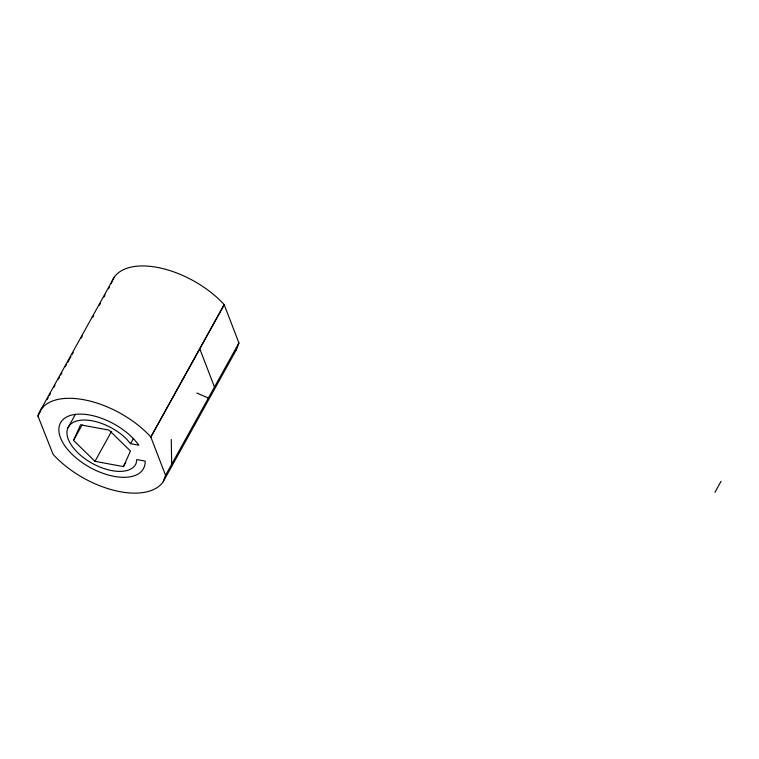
<?xml version="1.0" encoding="UTF-8"?>
<svg xmlns="http://www.w3.org/2000/svg" width="759" height="759" viewBox="0 0 759 759"><rect width="100%" height="100%" fill="white"/><g stroke="black" fill="none" stroke-linecap="round" stroke-linejoin="round"><path stroke-width="1.14" d="M40.796 410.913L37.95 416.046L53.092 454.366A71.071 37.238 29 0 0 114.324 490.428A71.071 37.238 29 0 0 163.213 481.718L165.557 475.295L238.924 342.926L224.171 304.596A71.071 37.238 29 0 0 157.122 267.358A71.071 37.238 29 0 0 111.317 283.686M163.213 481.718L236.58 349.349L238.924 342.926M73.528 440.419L80.549 424.812L109.021 430.116L130.472 451.017L123.451 466.614L94.979 461.32L73.528 440.419L82.124 424.907M40.872 409.594L114.239 277.234M42.504 407.839L43.633 405.79M47.049 399.632L48.187 397.574M49.326 395.524L50.464 393.475M53.88 387.318L55.009 385.268M58.424 379.111L59.563 377.052M60.701 375.003L61.84 372.954M65.246 366.796L66.384 364.747M67.523 362.688L70.938 356.54M72.077 354.481L73.215 352.432M81.175 338.068L82.314 336.019M92.551 317.547L93.689 315.497M99.372 305.232L100.511 303.183M103.926 297.025L105.065 294.976M108.48 288.818L109.609 286.76M67.93 427.839L75.388 414.395M94.979 461.32L111.601 431.33M130.539 443.673L126.222 438.683A38.5 20.17 29 0 0 72.826 422.611A38.5 20.17 29 0 0 87.911 460.77A38.5 20.17 29 0 0 136.06 463.597L136.81 459.546L145.14 461.092A47.381 24.829 29 0 1 88.167 466.406A47.381 24.829 29 0 1 68.319 416.179A47.381 24.829 29 0 1 138.869 445.229L130.539 443.673L133.404 438.503M123.451 466.614L125.747 462.478M165.557 475.295L150.804 436.956L224.171 304.596M150.889 437.061L224.256 304.701M714.94 492.335L721.05 481.31M196.856 393.039L208.355 398.077M199.797 348.817L214.465 387.052M171.268 439.452L171.667 464.261M37.95 416.046A71.071 37.238 29 0 1 83.756 399.718A71.071 37.238 29 0 1 150.804 436.956M236.58 349.349A71.071 37.238 29 0 1 235.262 351.075"/></g></svg>
